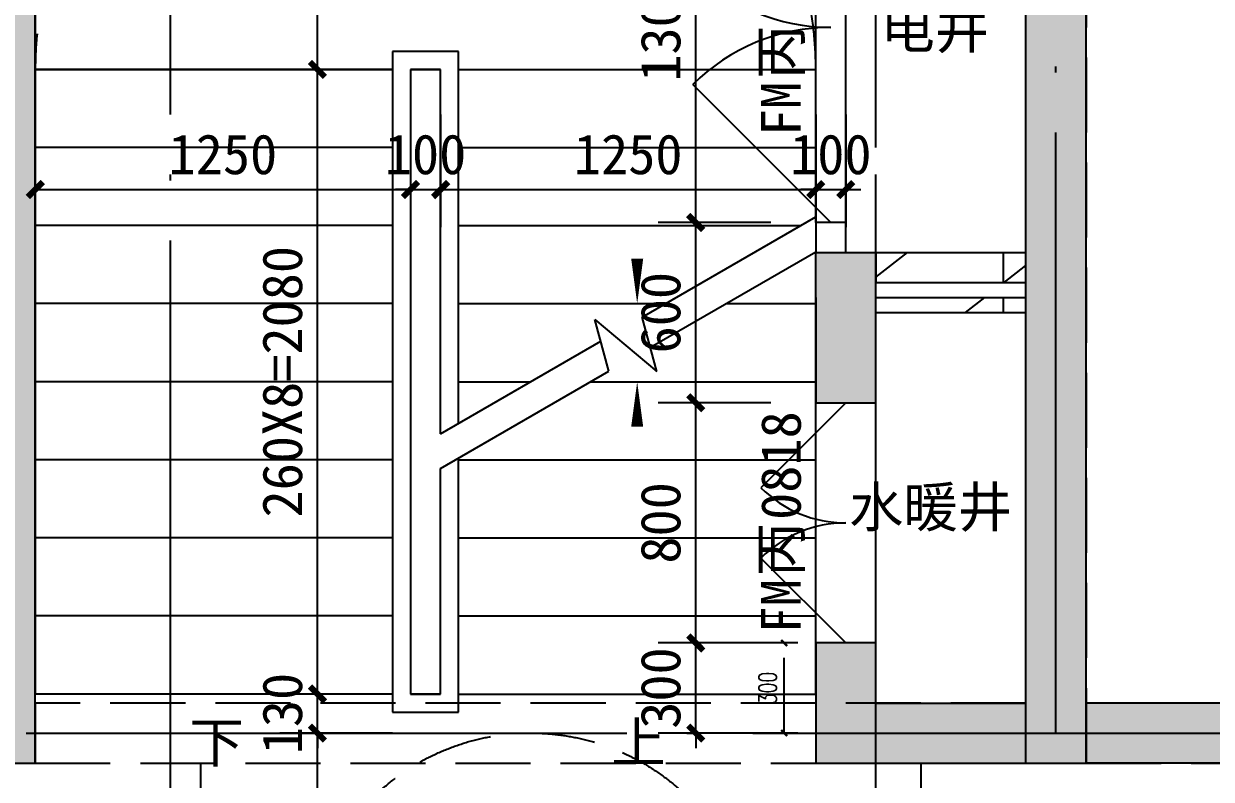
# Model space of a CAD drawing. Extents: x -10817 to 167545, y 26551 to 157048.
# Drawn here: x 67787 to 71742, y 49098 to 51614 of the extents above; entities that cross this region are included whole.
import ezdxf
from ezdxf.xclip import XClip

# ---------------------------------------------------------------- set-up
doc = ezdxf.new("R2010")
doc.units = 0
doc.header["$LTSCALE"] = 1000
doc.header["$MEASUREMENT"] = 0
doc.header["$XCLIPFRAME"] = 0
for name, pattern in [('125-核心筒-标准层$0$DASH', [0.35, 0.25, -0.1]), ('DASH', [0.35, 0.25, -0.1]), ('DOTE', [2.42, 2, -0.2, 0.02, -0.2])]:
    doc.linetypes.add(name, pattern=pattern)
doc.layers.get('Defpoints').update_dxf_attribs({"color": 30, "linetype": 'DASH'})
for name, color, linetype in [('120-墙体$0$120-墙体$0$A-COLU-CONC-HATC', 204, 'Continuous'), ('120-墙体$0$120-墙体$0$A-WALL-CONC', 9, 'Continuous'), ('125-核心筒-标准层$0$A-COLU-CONC-HATC', 204, 'Continuous'), ('125-核心筒-标准层$0$A-DOOR', 51, 'Continuous'), ('125-核心筒-标准层$0$A-FLOR-STRS', 51, 'Continuous'), ('125-核心筒-标准层$0$A-WALL-BLOK', 131, 'Continuous'), ('125-核心筒-标准层$0$A-WALL-CONC', 9, 'Continuous'), ('A-ANNO-DIMS', 3, 'Continuous'), ('A-ANNO-DOTE', 10, 'DOTE'), ('A-ANNO-SYMB', 3, 'Continuous'), ('A-ANNO-TEXT', 7, 'Continuous'), ('A-FLOR-UNDR', 177, 'Continuous')]:
    doc.layers.add(name, color=color, linetype=linetype)
doc.styles.add('125-核心筒-标准层$0$_TCH_DIM_T3', font='SIMPLEX', dxfattribs={"width": 0.705882, "bigfont": 'GBCBIG'})
doc.styles.add('_TCH_DIM', font='')
doc.styles.add('_TCH_DIM_T3', font='')
doc.styles.get("Standard").update_dxf_attribs({"font": ''})
doc.styles.get('_TCH_DIM').set_extended_font_data('SimSun')
doc.styles.get('_TCH_DIM_T3').set_extended_font_data('SimSun')
doc.styles.get('Standard').set_extended_font_data('SimSun')
doc.dimstyles.new('125-核心筒-标准层$0$_TCH_ARCH&&20', dxfattribs={"dimtxt": 59.5, "dimasz": 20, "dimexe": 50, "dimexo": 60, "dimgap": 25.25, "dimtad": 1, "dimdec": 0, "dimzin": 0, "dimdsep": 46, "dimtxsty": '125-核心筒-标准层$0$_TCH_DIM_T3', "dimblk": '125-核心筒-标准层$0$_ArchTick', "dimcen": 0.09, "dimclrt": 7, "dimazin": 2, "dimtfac": 1, "dimtdec": 0, "dimtix": 1, "dimtmove": 2, "dimatfit": 3, "dimfxl": 50, "dimtolj": 1, "dimtzin": 0, "dimarcsym": 0})
doc.dimstyles.new('_TCH_ARCH&&50', dxfattribs={"dimtxt": 132.911392, "dimasz": 50, "dimexe": 125, "dimexo": 150, "dimgap": 50, "dimtad": 1, "dimdec": 0, "dimzin": 0, "dimdsep": 46, "dimtxsty": '_TCH_DIM_T3', "dimblk": 'ARCHTICK', "dimcen": 0.09, "dimclrt": 7, "dimazin": 2, "dimtfac": 1, "dimtdec": 0, "dimtix": 1, "dimtmove": 2, "dimatfit": 3, "dimfxl": 50, "dimtolj": 1, "dimtzin": 0, "dimarcsym": 0})
pattern_1 = [(0, (0, 0), (0, 350), []), (37.875, (400, 0), (-169.615, 218.077), []), (90, (400, 0), (-450, 3e-14), [])]

# ---------------------------------------------------------------- blocks, each defined once
blk = doc.blocks.new('120-墙体')
at = {"layer": '120-墙体$0$120-墙体$0$A-COLU-CONC-HATC'}
blk.add_hatch(color=256, dxfattribs=at).paths.add_polyline_path([(-6950, -3300), (-6950, -3100), (-7800, -3100), (-7800, -3300)])
at = {"layer": '120-墙体$0$120-墙体$0$A-WALL-CONC'}
for p, q in [((-6950, -3100), (-7800, -3100)), ((-7800, -3300), (-7800, -3100)), ((-6950, -3300), (-7800, -3300))]:
    blk.add_line(p, q, dxfattribs=at)
at = {"layer": 'Defpoints'}
blk.add_lwpolyline([(-7800, 100), (-7800, -3300), (-7050, -3300), (-7050, -4700), (-8350, -4700), (-8350, -7200), (-9550, -7200), (-9550, -11200)], dxfattribs=at)
blk = doc.blocks.new('125-核心筒-标准层$0$$DorLib2D$00000116')
at = {"color": 0}
for p, q in [((-0.5, 0), (-0.1464, 0.3536)), ((0.5, 0), (0.1464, 0.3536))]:
    blk.add_line(p, q, dxfattribs=at)
for centre, start, end in [((-0.5, 0), 0, 45), ((0.5, 0), 135, 180)]:
    blk.add_arc(centre, 0.5, start, end, dxfattribs=at)
blk = doc.blocks.new('125-核心筒-标准层$0$_ArchTick')
at = {"color": 0, "linetype": 'ByBlock', "const_width": 0.4}
blk.add_lwpolyline([(-0.5, -0.5), (0.5, 0.5)], dxfattribs=at)
blk = doc.blocks.new('*D1985')
at = {"layer": 'Defpoints', "color": 0, "lineweight": -2, "transparency": 16777216}
for p, q in [((890, 4200), (794.6, 4200)), ((844.6, 3900), (844.6, 4200)), ((890, 3900), (794.6, 3900))]:
    blk.add_line(p, q, dxfattribs=at)
at = {"layer": 'Defpoints', "color": 0, "transparency": 16777216}
for p in [(844.6, 4200), (950, 4200), (950, 3900)]:
    blk.add_point(p, dxfattribs=at)
at = {"layer": 'Defpoints', "color": 0, "lineweight": -2, "transparency": 16777216, "xscale": 20, "yscale": 20, "zscale": 20}
for p, rotation in [((844.6, 4200), 90), ((844.6, 3900), 270)]:
    blk.add_blockref('125-核心筒-标准层$0$_ArchTick', p, dxfattribs=dict(at, rotation=rotation))
at = {"layer": 'Defpoints', "color": 7, "transparency": 16777216, "insert": (789.6, 4050), "char_height": 59.5, "attachment_point": 5, "rotation": 90, "style": '125-核心筒-标准层$0$_TCH_DIM_T3'}
blk.add_mtext('\\A1;300', dxfattribs=at)
blk = doc.blocks.new('A$C60AE0A12')
at = {"layer": 'A-ANNO-DIMS'}
blk.add_lwpolyline([(-534.1, 423.4), (534.1, 1476.6)], dxfattribs=at)
for points in [[(462.9, 1406.4, 33, 0, 0), (534.1, 1476.6, 0, 0, 0)], [(-462.9, 493.6, 33, 0, 0), (-534.1, 423.4, 0, 0, 0)]]:
    blk.add_lwpolyline(points, format="xyseb", dxfattribs=at)
at = {"layer": 'A-FLOR-UNDR', "linetype": 'DASH'}
blk.add_circle((0, 950, 0), 750, dxfattribs=at)
at = {"layer": 'A-ANNO-DIMS', "color": 7, "style": '_TCH_DIM'}
blk.add_text('D=1500', height=132.91, rotation=44.5947, dxfattribs=at).set_placement((-232, 791.5, 0))
blk = doc.blocks.new('_ArchTick')
at = {"color": 0, "linetype": 'ByBlock', "const_width": 0.4}
blk.add_lwpolyline([(-0.5, -0.5), (0.5, 0.5)], dxfattribs=at)
blk = doc.blocks.new('*D715')
at = {"layer": 'A-ANNO-DIMS', "color": 0, "lineweight": -2, "transparency": 16777216}
for p, q in [((67825, 51311.7), (67825, 50936.7)), ((69075, 51311.7), (69075, 50936.7)), ((67825, 51061.7), (69075, 51061.7))]:
    blk.add_line(p, q, dxfattribs=at)
at = {"layer": 'Defpoints', "color": 0, "transparency": 16777216}
for p in [(67825, 51461.7), (69075, 51461.7), (69075, 51061.7)]:
    blk.add_point(p, dxfattribs=at)
at = {"layer": 'A-ANNO-DIMS', "color": 0, "lineweight": -2, "transparency": 16777216, "xscale": 50, "yscale": 50, "zscale": 50, "rotation": 180}
blk.add_blockref('_ArchTick', (67825, 51061.7), dxfattribs=at)
at = {"layer": 'A-ANNO-DIMS', "color": 0, "lineweight": -2, "transparency": 16777216, "xscale": 50, "yscale": 50, "zscale": 50}
blk.add_blockref('_ArchTick', (69075, 51061.7), dxfattribs=at)
at = {"layer": 'A-ANNO-DIMS', "color": 7, "transparency": 16777216, "insert": (68450, 51178.2), "char_height": 132.91, "attachment_point": 5, "style": '_TCH_DIM_T3'}
blk.add_mtext('\\A1;1250', dxfattribs=at)
blk = doc.blocks.new('*D716')
at = {"layer": 'A-ANNO-DIMS', "color": 0, "lineweight": -2, "transparency": 16777216}
for p, q in [((69075, 51311.7), (69075, 50936.7)), ((69175, 51311.7), (69175, 50936.7)), ((69075, 51061.7), (69025, 51061.7)), ((69075, 51061.7), (69175, 51061.7)), ((69175, 51061.7), (69225, 51061.7))]:
    blk.add_line(p, q, dxfattribs=at)
at = {"layer": 'Defpoints', "color": 0, "transparency": 16777216}
for p in [(69075, 51461.7), (69175, 51461.7), (69175, 51061.7)]:
    blk.add_point(p, dxfattribs=at)
at = {"layer": 'A-ANNO-DIMS', "color": 0, "lineweight": -2, "transparency": 16777216, "xscale": 50, "yscale": 50, "zscale": 50}
blk.add_blockref('_ArchTick', (69075, 51061.7), dxfattribs=at)
at = {"layer": 'A-ANNO-DIMS', "color": 0, "lineweight": -2, "transparency": 16777216, "xscale": 50, "yscale": 50, "zscale": 50, "rotation": 180}
blk.add_blockref('_ArchTick', (69175, 51061.7), dxfattribs=at)
at = {"layer": 'A-ANNO-DIMS', "color": 7, "transparency": 16777216, "insert": (69125, 51178.2), "char_height": 132.91, "attachment_point": 5, "style": '_TCH_DIM_T3'}
blk.add_mtext('\\A1;100', dxfattribs=at)
blk = doc.blocks.new('*D717')
at = {"layer": 'A-ANNO-DIMS', "color": 0, "lineweight": -2, "transparency": 16777216}
for p, q in [((69175, 51311.7), (69175, 50936.7)), ((70425, 51311.7), (70425, 50936.7)), ((69175, 51061.7), (70425, 51061.7))]:
    blk.add_line(p, q, dxfattribs=at)
at = {"layer": 'Defpoints', "color": 0, "transparency": 16777216}
for p in [(69175, 51461.7), (70425, 51461.7), (70425, 51061.7)]:
    blk.add_point(p, dxfattribs=at)
at = {"layer": 'A-ANNO-DIMS', "color": 0, "lineweight": -2, "transparency": 16777216, "xscale": 50, "yscale": 50, "zscale": 50, "rotation": 180}
blk.add_blockref('_ArchTick', (69175, 51061.7), dxfattribs=at)
at = {"layer": 'A-ANNO-DIMS', "color": 0, "lineweight": -2, "transparency": 16777216, "xscale": 50, "yscale": 50, "zscale": 50}
blk.add_blockref('_ArchTick', (70425, 51061.7), dxfattribs=at)
at = {"layer": 'A-ANNO-DIMS', "color": 7, "transparency": 16777216, "insert": (69800, 51178.2), "char_height": 132.91, "attachment_point": 5, "style": '_TCH_DIM_T3'}
blk.add_mtext('\\A1;1250', dxfattribs=at)
blk = doc.blocks.new('*D718')
at = {"layer": 'A-ANNO-DIMS', "color": 0, "lineweight": -2, "transparency": 16777216}
for p, q in [((70425, 51311.7), (70425, 50936.7)), ((70525, 51311.7), (70525, 50936.7)), ((70425, 51061.7), (70375, 51061.7)), ((70425, 51061.7), (70525, 51061.7)), ((70525, 51061.7), (70575, 51061.7))]:
    blk.add_line(p, q, dxfattribs=at)
at = {"layer": 'Defpoints', "color": 0, "transparency": 16777216}
for p in [(70425, 51461.7), (70525, 51461.7), (70525, 51061.7)]:
    blk.add_point(p, dxfattribs=at)
at = {"layer": 'A-ANNO-DIMS', "color": 0, "lineweight": -2, "transparency": 16777216, "xscale": 50, "yscale": 50, "zscale": 50}
blk.add_blockref('_ArchTick', (70425, 51061.7), dxfattribs=at)
at = {"layer": 'A-ANNO-DIMS', "color": 0, "lineweight": -2, "transparency": 16777216, "xscale": 50, "yscale": 50, "zscale": 50, "rotation": 180}
blk.add_blockref('_ArchTick', (70525, 51061.7), dxfattribs=at)
at = {"layer": 'A-ANNO-DIMS', "color": 7, "transparency": 16777216, "insert": (70475, 51178.2), "char_height": 132.91, "attachment_point": 5, "style": '_TCH_DIM_T3'}
blk.add_mtext('\\A1;100', dxfattribs=at)
blk = doc.blocks.new('*D738')
at = {"layer": 'A-ANNO-DIMS', "color": 0, "lineweight": -2, "transparency": 16777216}
for p, q in [((69015, 49251.7), (68640, 49251.7)), ((68765, 47751.7), (68765, 49251.7)), ((69015, 47751.7), (68640, 47751.7))]:
    blk.add_line(p, q, dxfattribs=at)
at = {"layer": 'Defpoints', "color": 0, "transparency": 16777216}
for p in [(68765, 49251.7), (69165, 49251.7), (69165, 47751.7)]:
    blk.add_point(p, dxfattribs=at)
at = {"layer": 'A-ANNO-DIMS', "color": 0, "lineweight": -2, "transparency": 16777216, "xscale": 50, "yscale": 50, "zscale": 50}
for p, rotation in [((68765, 49251.7), 90), ((68765, 47751.7), 270)]:
    blk.add_blockref('_ArchTick', p, dxfattribs=dict(at, rotation=rotation))
at = {"layer": 'A-ANNO-DIMS', "color": 7, "transparency": 16777216, "insert": (68648.5, 48501.7), "char_height": 132.91, "attachment_point": 5, "rotation": 90, "style": '_TCH_DIM_T3'}
blk.add_mtext('\\A1;1500', dxfattribs=at)
blk = doc.blocks.new('*D739')
at = {"layer": 'A-ANNO-DIMS', "color": 0, "lineweight": -2, "transparency": 16777216}
for p, q in [((68765, 49381.7), (68765, 49431.7)), ((69015, 49381.7), (68640, 49381.7)), ((68765, 49251.7), (68765, 49381.7)), ((69015, 49251.7), (68640, 49251.7)), ((68765, 49251.7), (68765, 49201.7))]:
    blk.add_line(p, q, dxfattribs=at)
at = {"layer": 'Defpoints', "color": 0, "transparency": 16777216}
for p in [(68765, 49381.7), (69165, 49381.7), (69165, 49251.7)]:
    blk.add_point(p, dxfattribs=at)
at = {"layer": 'A-ANNO-DIMS', "color": 0, "lineweight": -2, "transparency": 16777216, "xscale": 50, "yscale": 50, "zscale": 50}
for p, rotation in [((68765, 49381.7), 270), ((68765, 49251.7), 90)]:
    blk.add_blockref('_ArchTick', p, dxfattribs=dict(at, rotation=rotation))
at = {"layer": 'A-ANNO-DIMS', "color": 7, "transparency": 16777216, "insert": (68648.5, 49316.7), "char_height": 132.91, "attachment_point": 5, "rotation": 90, "style": '_TCH_DIM_T3'}
blk.add_mtext('\\A1;130', dxfattribs=at)
blk = doc.blocks.new('*D740')
at = {"layer": 'A-ANNO-DIMS', "color": 0, "lineweight": -2, "transparency": 16777216}
for p, q in [((69015, 51461.7), (68640, 51461.7)), ((68765, 49381.7), (68765, 51461.7)), ((69015, 49381.7), (68640, 49381.7))]:
    blk.add_line(p, q, dxfattribs=at)
at = {"layer": 'Defpoints', "color": 0, "transparency": 16777216}
for p in [(68765, 51461.7), (69165, 51461.7), (69165, 49381.7)]:
    blk.add_point(p, dxfattribs=at)
at = {"layer": 'A-ANNO-DIMS', "color": 0, "lineweight": -2, "transparency": 16777216, "xscale": 50, "yscale": 50, "zscale": 50}
for p, rotation in [((68765, 51461.7), 90), ((68765, 49381.7), 270)]:
    blk.add_blockref('_ArchTick', p, dxfattribs=dict(at, rotation=rotation))
at = {"layer": 'A-ANNO-DIMS', "color": 7, "transparency": 16777216, "insert": (68648.5, 50421.7), "char_height": 132.911, "attachment_point": 5, "rotation": 90, "style": '_TCH_DIM_T3'}
blk.add_mtext('\\A1;260X8=2080', dxfattribs=at)
blk = doc.blocks.new('*D741')
at = {"layer": 'A-ANNO-DIMS', "color": 0, "lineweight": -2, "transparency": 16777216}
for p, q in [((69015, 52851.7), (68640, 52851.7)), ((68765, 51461.7), (68765, 52851.7)), ((69015, 51461.7), (68640, 51461.7))]:
    blk.add_line(p, q, dxfattribs=at)
at = {"layer": 'Defpoints', "color": 0, "transparency": 16777216}
for p in [(68765, 52851.7), (69165, 52851.7), (69165, 51461.7)]:
    blk.add_point(p, dxfattribs=at)
at = {"layer": 'A-ANNO-DIMS', "color": 0, "lineweight": -2, "transparency": 16777216, "xscale": 50, "yscale": 50, "zscale": 50}
for p, rotation in [((68765, 52851.7), 90), ((68765, 51461.7), 270)]:
    blk.add_blockref('_ArchTick', p, dxfattribs=dict(at, rotation=rotation))
at = {"layer": 'A-ANNO-DIMS', "color": 7, "transparency": 16777216, "insert": (68648.5, 52156.7), "char_height": 132.91, "attachment_point": 5, "rotation": 90, "style": '_TCH_DIM_T3'}
blk.add_mtext('\\A1;1390', dxfattribs=at)
blk = doc.blocks.new('*D1020')
at = {"layer": 'A-ANNO-DIMS', "color": 0, "lineweight": -2, "transparency": 16777216}
for p, q in [((70275, 52251.7), (69900, 52251.7)), ((70025, 50951.7), (70025, 52251.7)), ((70275, 50951.7), (69900, 50951.7))]:
    blk.add_line(p, q, dxfattribs=at)
at = {"layer": 'Defpoints', "color": 0, "transparency": 16777216}
for p in [(70025, 52251.7), (70425, 52251.7), (70425, 50951.7)]:
    blk.add_point(p, dxfattribs=at)
at = {"layer": 'A-ANNO-DIMS', "color": 0, "lineweight": -2, "transparency": 16777216, "xscale": 50, "yscale": 50, "zscale": 50}
for p, rotation in [((70025, 52251.7), 90), ((70025, 50951.7), 270)]:
    blk.add_blockref('_ArchTick', p, dxfattribs=dict(at, rotation=rotation))
at = {"layer": 'A-ANNO-DIMS', "color": 7, "transparency": 16777216, "insert": (69908.5, 51601.7), "char_height": 132.91, "attachment_point": 5, "rotation": 90, "style": '_TCH_DIM_T3'}
blk.add_mtext('\\A1;1300', dxfattribs=at)
blk = doc.blocks.new('*D1021')
at = {"layer": 'A-ANNO-DIMS', "color": 0, "lineweight": -2, "transparency": 16777216}
for p, q in [((70275, 50951.7), (69900, 50951.7)), ((70025, 50351.7), (70025, 50951.7)), ((70275, 50351.7), (69900, 50351.7))]:
    blk.add_line(p, q, dxfattribs=at)
at = {"layer": 'Defpoints', "color": 0, "transparency": 16777216}
for p in [(70025, 50951.7), (70425, 50951.7), (70425, 50351.7)]:
    blk.add_point(p, dxfattribs=at)
at = {"layer": 'A-ANNO-DIMS', "color": 0, "lineweight": -2, "transparency": 16777216, "xscale": 50, "yscale": 50, "zscale": 50}
for p, rotation in [((70025, 50951.7), 90), ((70025, 50351.7), 270)]:
    blk.add_blockref('_ArchTick', p, dxfattribs=dict(at, rotation=rotation))
at = {"layer": 'A-ANNO-DIMS', "color": 7, "transparency": 16777216, "insert": (69908.5, 50651.7), "char_height": 132.91, "attachment_point": 5, "rotation": 90, "style": '_TCH_DIM_T3'}
blk.add_mtext('\\A1;600', dxfattribs=at)
blk = doc.blocks.new('*D1022')
at = {"layer": 'A-ANNO-DIMS', "color": 0, "lineweight": -2, "transparency": 16777216}
for p, q in [((70275, 50351.7), (69900, 50351.7)), ((70025, 49551.7), (70025, 50351.7)), ((70275, 49551.7), (69900, 49551.7))]:
    blk.add_line(p, q, dxfattribs=at)
at = {"layer": 'Defpoints', "color": 0, "transparency": 16777216}
for p in [(70025, 50351.7), (70425, 50351.7), (70425, 49551.7)]:
    blk.add_point(p, dxfattribs=at)
at = {"layer": 'A-ANNO-DIMS', "color": 0, "lineweight": -2, "transparency": 16777216, "xscale": 50, "yscale": 50, "zscale": 50}
for p, rotation in [((70025, 50351.7), 90), ((70025, 49551.7), 270)]:
    blk.add_blockref('_ArchTick', p, dxfattribs=dict(at, rotation=rotation))
at = {"layer": 'A-ANNO-DIMS', "color": 7, "transparency": 16777216, "insert": (69908.5, 49951.7), "char_height": 132.91, "attachment_point": 5, "rotation": 90, "style": '_TCH_DIM_T3'}
blk.add_mtext('\\A1;800', dxfattribs=at)
blk = doc.blocks.new('*D1023')
at = {"layer": 'A-ANNO-DIMS', "color": 0, "lineweight": -2, "transparency": 16777216}
for p, q in [((70025, 49551.7), (70025, 49601.7)), ((70275, 49551.7), (69900, 49551.7)), ((70025, 49251.7), (70025, 49551.7)), ((70275, 49251.7), (69900, 49251.7)), ((70025, 49251.7), (70025, 49201.7))]:
    blk.add_line(p, q, dxfattribs=at)
at = {"layer": 'Defpoints', "color": 0, "transparency": 16777216}
for p in [(70025, 49551.7), (70425, 49551.7), (70425, 49251.7)]:
    blk.add_point(p, dxfattribs=at)
at = {"layer": 'A-ANNO-DIMS', "color": 0, "lineweight": -2, "transparency": 16777216, "xscale": 50, "yscale": 50, "zscale": 50}
for p, rotation in [((70025, 49551.7), 270), ((70025, 49251.7), 90)]:
    blk.add_blockref('_ArchTick', p, dxfattribs=dict(at, rotation=rotation))
at = {"layer": 'A-ANNO-DIMS', "color": 7, "transparency": 16777216, "insert": (69908.5, 49401.7), "char_height": 132.91, "attachment_point": 5, "rotation": 90, "style": '_TCH_DIM_T3'}
blk.add_mtext('\\A1;300', dxfattribs=at)
blk = doc.blocks.new('125-核心筒-标准层')
at = {"layer": '125-核心筒-标准层$0$A-COLU-CONC-HATC'}
for points in [[(1650, 5500), (1850, 5500), (1850, 7000), (1749.8, 7100), (1650, 7000)], [(-1850, 4000), (-1650, 3800), (-1650, 6634.3), (-1850, 6634.3)], [(950, 5350), (1150, 5350), (1150, 5500), (950, 5500)], [(1650, 5350), (1850, 5350), (1850, 5500), (1650, 5500)], [(950, 5350), (950, 5000), (1150, 5000), (1150, 5350)], [(1750, 3933.3), (1850, 4000), (1850, 5350), (1650, 5350), (1650, 4000)], [(1150, 4000), (1150, 4200), (950, 4200), (950, 3800)], [(-1850, 4000), (-1850, 3800), (-1650, 3800)], [(1150, 4000), (950, 3800), (1750, 3800), (1750, 3933.3), (1650, 4000)], [(1750, 3933.3), (1750, 3800), (1850, 3800), (1850, 4000)]]:
    blk.add_hatch(color=256, dxfattribs=at).paths.add_polyline_path(points)
h = blk.add_hatch(dxfattribs=at)
h.set_pattern_fill('空心砖', color=256, scale=100, style=0)
h.set_pattern_definition(pattern_1)
h.paths.add_polyline_path([(1150, 5400), (1650, 5400), (1650, 5500), (1150, 5500)])
h = blk.add_hatch(dxfattribs=at)
h.set_pattern_fill('空心砖', color=256, scale=100, style=0)
h.set_pattern_definition(pattern_1)
h.paths.add_polyline_path([(1150, 5350), (1150, 5300), (1650, 5300), (1650, 5350)])
at = {"layer": '125-核心筒-标准层$0$A-DOOR'}
for p, q in [((950, 5600), (950, 6900)), ((1050, 5600), (1050, 6900)), ((950, 4200), (950, 5000)), ((1150, 4200), (1150, 5000))]:
    blk.add_line(p, q, dxfattribs=at)
at = {"layer": '125-核心筒-标准层$0$A-FLOR-STRS'}
for p, q in [((-1650, 7500), (-1650, 6110)), ((950, 6110), (950, 7500)), ((-240, 6170), (-460, 6170)), ((-460, 6170), (-460, 3970)), ((-240, 4931.5), (-240, 6170)), ((-1650, 6110), (-1650, 4030)), ((-460, 6110), (-1650, 6110)), ((-1650, 6110), (-460, 6110)), ((-400, 6110), (-400, 4030)), ((-300, 6110), (-400, 6110)), ((-400, 6110), (-400, 4030)), ((-400, 6110), (-300, 6110)), ((-300, 4896.9), (-300, 6110)), ((-300, 4896.9), (-300, 6110)), ((-240, 6110), (950, 6110)), ((-240, 6110), (950, 6110)), ((950, 5618.6), (950, 6110)), ((-460, 5850), (-1650, 5850)), ((-240, 5850), (950, 5850)), ((372.1, 5284.9), (950, 5618.6)), ((-460, 5590), (-1650, 5590)), ((-240, 5590), (900.5, 5590)), ((398.9, 5184.9), (950, 5503.1)), ((950, 4030), (950, 5503.1)), ((-460, 5330), (-1650, 5330)), ((-240, 5330), (450.2, 5330)), ((650.2, 5330), (950, 5330)), ((260.6, 5105.1), (214.4, 5277.4)), ((214.4, 5277.4), (420.5, 5104.5)), ((420.5, 5104.5), (372.1, 5284.9)), ((-300, 4896.9), (233.8, 5205.1)), ((-300, 4781.4), (260.6, 5105.1)), ((-460, 5070), (-1650, 5070)), ((-240, 5070), (-0.2, 5070)), ((199.8, 5070), (950, 5070)), ((-460, 4810), (-1650, 4810)), ((-240, 3970), (-240, 4816.1)), ((-240, 4810), (950, 4810)), ((-300, 4030), (-300, 4781.4)), ((-300, 4030), (-300, 4781.4)), ((-460, 4550), (-1650, 4550)), ((-240, 4550), (950, 4550)), ((-460, 4290), (-1650, 4290)), ((-240, 4290), (950, 4290)), ((-460, 4030), (-1650, 4030)), ((-400, 4030), (-300, 4030)), ((-300, 4030), (-400, 4030)), ((-240, 4030), (950, 4030)), ((-460, 3970), (-240, 3970))]:
    blk.add_line(p, q, dxfattribs=at)
at = {"layer": '125-核心筒-标准层$0$A-FLOR-STRS', "linetype": '125-核心筒-标准层$0$DASH'}
blk.add_lwpolyline([(-1650, 6110, -0.414214), (-460, 7300), (-240, 7300, -0.414214), (950, 6110)], format="xyb", dxfattribs=at)
blk.add_lwpolyline([(1150, 5500), (1150, 6900)], dxfattribs=at)
at = {"layer": '125-核心筒-标准层$0$A-WALL-BLOK'}
for p, q in [((1050, 5600), (950, 5600)), ((950, 5600), (950, 5500)), ((1050, 5500), (1050, 5600)), ((1150, 5500), (1650, 5500)), ((1150, 5500), (1150, 5400)), ((1150, 5400), (1650, 5400)), ((1150, 5350), (1650, 5350)), ((1150, 5300), (1650, 5300))]:
    blk.add_line(p, q, dxfattribs=at)
at = {"layer": '125-核心筒-标准层$0$A-WALL-CONC'}
for p, q in [((1650, 5500), (1650, 7000)), ((1850, 5500), (1850, 7000)), ((-1650, 3800), (-1650, 6634.3)), ((950, 5350), (950, 5500)), ((950, 5500), (1150, 5500)), ((1150, 5350), (1150, 5500)), ((1650, 5350), (1650, 5500)), ((1850, 5350), (1850, 5500)), ((950, 5350), (950, 5000)), ((1150, 5000), (1150, 5350)), ((1650, 4000), (1650, 5350)), ((1850, 4000), (1850, 5350)), ((950, 5000), (1150, 5000)), ((1150, 4200), (950, 4200)), ((950, 4200), (950, 3800)), ((1150, 4000), (1150, 4200)), ((1150, 4000), (1650, 4000)), ((1850, 4000), (1850, 4000)), ((-1850, 3800), (-1650, 3800)), ((950, 3800), (1750, 3800)), ((1750, 3800), (1850, 3800))]:
    blk.add_line(p, q, dxfattribs=at)
at = {"layer": 'Defpoints'}
for points in [[(-1650, 3800), (1650, 3800), (1650, 4000), (-1650, 4000)], [(-1300, 3800), (-1100, 3800), (-1100, 2400), (-1300, 2400)], [(1100, 3800), (1300, 3800), (1300, 2400), (1100, 2400)]]:
    blk.add_lwpolyline(points, close=True, dxfattribs=at)
at = {"layer": '125-核心筒-标准层$0$A-DOOR', "rotation": 90}
for p, xscale, yscale, zscale in [((1000, 6250), 1300, 1300, 100), ((1050, 4600), 800, 800, 200)]:
    blk.add_blockref('125-核心筒-标准层$0$$DorLib2D$00000116', p, dxfattribs=dict(at, xscale=xscale, yscale=yscale, zscale=zscale))
at = {"layer": 'Defpoints'}
dim = blk.add_aligned_dim(p1=(950, 3900), p2=(950, 4200), distance=105.4, dimstyle='125-核心筒-标准层$0$_TCH_ARCH&&20', dxfattribs=at)
dim.commit()
dim.dimension.update_dxf_attribs({"geometry": '*D1985', "text_midpoint": (789.6, 4050)})

msp = doc.modelspace()

# ---------------------------------------------------------------- linework, layer by layer
at = {"layer": 'A-ANNO-DOTE'}
for points in [[(68275, 44051.7), (68275, 59150.8)], [(70625, 44051.7), (70625, 59150.8)], [(71225, 49251.7), (71225, 59150.8)], [(65375, 49251.7), (73575, 49251.7)]]:
    msp.add_lwpolyline(points, dxfattribs=at)
at = {"layer": 'A-ANNO-SYMB'}
for points in [[(68420, 49381.7, 0, 0, 0), (68420, 51861.7, 0, 0, 0), (69830, 51861.7, 0, 0, 0), (69830, 50681.7, 0, 40, 0), (69830, 50831.7, 0, 0, 0)], [(69830, 49381.7, 0, 0, 0), (69830, 50421.7, 0, 40, 0), (69830, 50271.7, 0, 0, 0)]]:
    msp.add_lwpolyline(points, format="xyseb", dxfattribs=at)

# ---------------------------------------------------------------- block references
ref = msp.add_blockref('125-核心筒-标准层', (69475, 45351.7))
XClip(ref).set_block_clipping_path([(-2899.9999309191, -500), (2900.0220464051, 12599.0639831296)])
ref = msp.add_blockref('120-墙体', (79125, 52451.7))
XClip(ref).set_block_clipping_path([(-12549.9999309191, -7600), (-6749.9779535949, 5499.0639831296)])
msp.add_blockref('A$C60AE0A12', (69475, 47551.7))

# ---------------------------------------------------------------- texts
at = {"layer": 'A-ANNO-TEXT'}
for s, p in [('电井', (70640, 51532.1)), ('水暖井', (70535.5, 49938))]:
    msp.add_text(s, height=132.91, dxfattribs=at).set_placement(p)
at = {"layer": 'A-ANNO-TEXT', "color": 2}
for s, height, p in [('丙', 132.9, (70375, 51428.9)), ('FM', 132.91, (70375, 51239.9)), ('0818', 132.91, (70375, 49961.7)), ('丙', 132.9, (70375, 49772.6)), ('FM', 132.91, (70375, 49583.6))]:
    msp.add_text(s, height=height, rotation=90, dxfattribs=at).set_placement(p)
at = {"layer": 'A-ANNO-TEXT', "color": 7, "style": '_TCH_DIM'}
for s, p in [('下', (68338.4, 49154.2)), ('上', (69744, 49154.2))]:
    msp.add_text(s, height=132.9, dxfattribs=at).set_placement(p)

# ---------------------------------------------------------------- dimensions: what is measured, and where the dimension line sits
at = {"layer": 'A-ANNO-DIMS'}
for p1, p2, distance, picture, middle in [((69165, 51461.7), (69165, 52851.7), 400, '*D741', (68648.5, 52156.7)), ((70425, 50951.7), (70425, 52251.7), 400, '*D1020', (69908.5, 51601.7)), ((67825, 51461.7), (69075, 51461.7), -400, '*D715', (68450, 51178.2)), ((69075, 51461.7), (69175, 51461.7), -400, '*D716', (69125, 51178.2)), ((69175, 51461.7), (70425, 51461.7), -400, '*D717', (69800, 51178.2)), ((70425, 51461.7), (70525, 51461.7), -400, '*D718', (70475, 51178.2)), ((70425, 50351.7), (70425, 50951.7), 400, '*D1021', (69908.5, 50651.7)), ((70425, 49551.7), (70425, 50351.7), 400, '*D1022', (69908.5, 49951.7)), ((70425, 49251.7), (70425, 49551.7), 400, '*D1023', (69908.5, 49401.7)), ((69165, 49251.7), (69165, 49381.7), 400, '*D739', (68648.5, 49316.7)), ((69165, 47751.7), (69165, 49251.7), 400, '*D738', (68648.5, 48501.7))]:
    dim = msp.add_aligned_dim(p1=p1, p2=p2, distance=distance, dimstyle='_TCH_ARCH&&50', dxfattribs=at)
    dim.commit()
    dim.dimension.update_dxf_attribs({"geometry": picture, "text_midpoint": middle})
dim = msp.add_aligned_dim(p1=(69165, 49381.7), p2=(69165, 51461.7), distance=400, text='260X8=2080', dimstyle='_TCH_ARCH&&50', dxfattribs=at)
dim.commit()
dim.dimension.update_dxf_attribs({"geometry": '*D740', "text_midpoint": (68648.5, 50421.7)})

doc.saveas('drawing.dxf')
